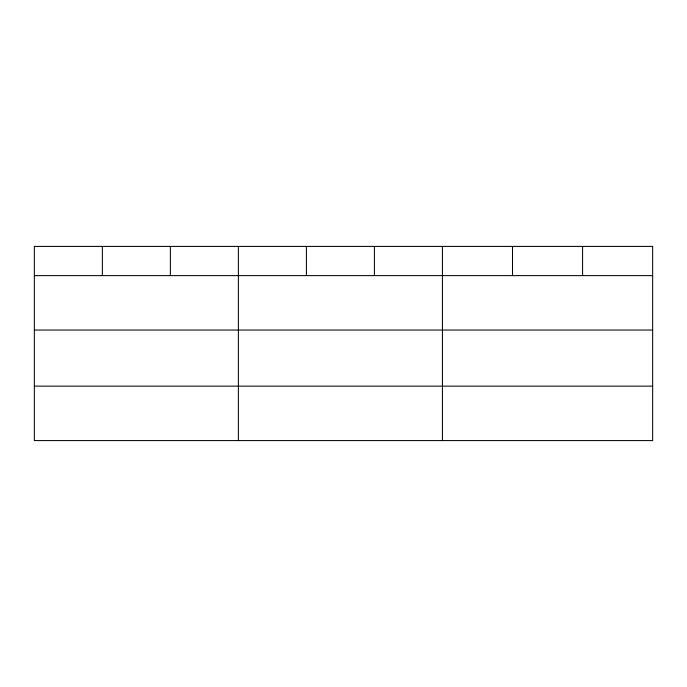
<?xml version="1.0" encoding="UTF-8"?>
<svg xmlns="http://www.w3.org/2000/svg" width="687" height="687" viewBox="0 0 687 687"><rect width="100%" height="100%" fill="white"/><g stroke="black" fill="none" stroke-linecap="round" stroke-linejoin="round"><path stroke-width="1.03" d="M34.35 275.616L652.65 275.616M34.35 330.052L652.65 330.052M34.35 386.146L652.65 386.146M582.576 246.418L582.576 275.616M512.502 246.418L512.502 275.616M442.428 246.418L442.428 440.582M374.415 246.418L374.415 275.616M306.402 246.418L306.402 275.616M238.389 246.418L238.389 440.582M170.376 246.418L170.376 275.616M102.363 246.418L102.363 275.616M652.65 246.418L34.35 246.418L34.35 440.582L652.65 440.582L652.65 246.418"/></g></svg>
